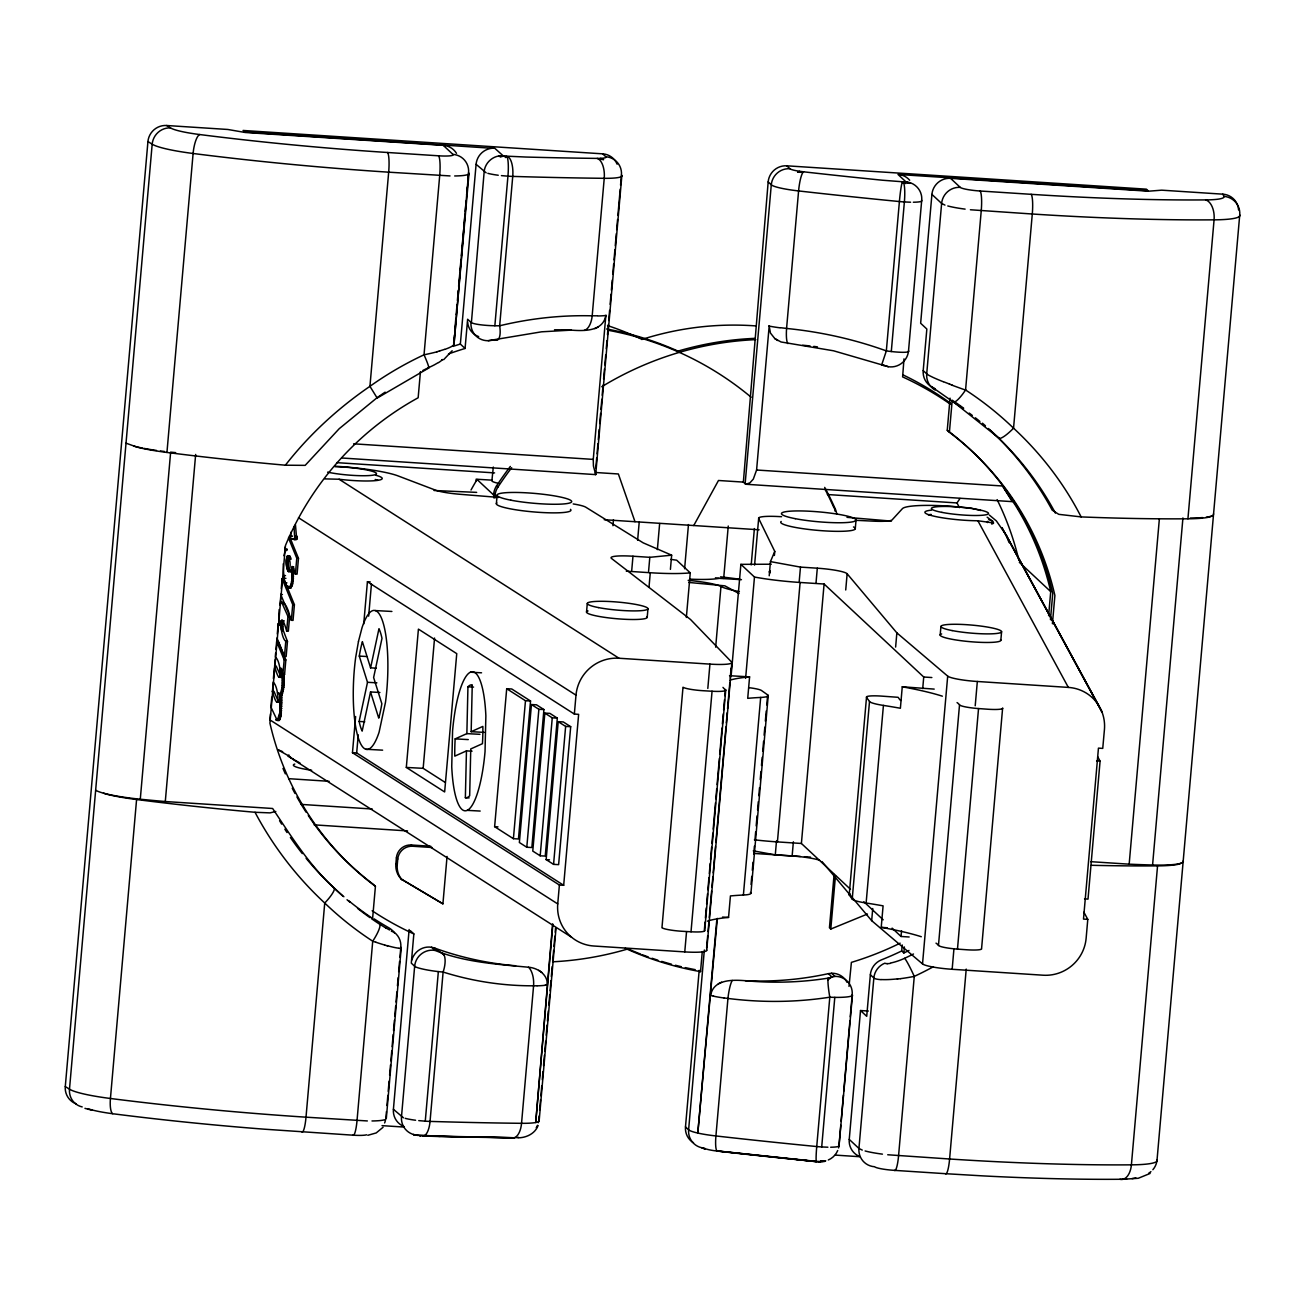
<?xml version="1.0" encoding="UTF-8"?>
<svg xmlns="http://www.w3.org/2000/svg" width="1305" height="1305" viewBox="0 0 1305 1305"><rect width="100%" height="100%" fill="white"/><g stroke="black" fill="none" stroke-linecap="round" stroke-linejoin="round"><path stroke-width="1.5" d="M287.752 555.62C290.607 559.894 290.885 566.892 288.748 571.655C286.17 568.67 283.886 556.55 289.433 555.718M290.444 571.753C285.338 568.589 290.607 557.61 287.345 555.946M271.766 697.18L270.902 707.033L277.264 720.474L279.743 712.873L279.988 695.777L282.125 687.213L282.304 673.608L284.588 674.359L282.239 674.065M276.089 719.675L279.27 720.36L281.13 715.107L281.668 695.859L283.821 687.311L284.099 673.543M283.25 563.874C283.528 567.577 283.218 592.894 290.248 586.124C294.587 582.014 288.046 552.945 295.403 574.037L297.083 574.135L298.47 558.312L289.384 536.143M287.932 588.163L290.787 588.082L292.467 584.722L293.658 566.696M511.691 467.696A321.911 314.603 -47 0 0 497.841 487.222A17.405 17.014 -47 0 0 495.019 495.329L495.003 498.037L493.682 494.073A17.405 17.014 -47 0 1 496.504 485.966A321.911 314.603 -47 0 1 510.353 466.44M469.115 797.91L465.363 797.698L466.456 750.881L472.067 751.191M466.456 750.881L454.776 756.15A56.555 13.751 -86.9 0 1 455.168 738.875L466.864 733.622L467.94 686.805A56.555 13.751 -86.9 0 1 472.247 684.864L471.17 731.681L484.269 732.382M554.511 329.79A321.911 314.603 -47 0 1 571.215 330.132C584.004 331.095 603.106 331.633 605.863 315.353L593.253 459.393L593.416 465.967L595.7 474.612L621.849 175.637M291.292 531.836L290.346 538.688L294.767 539.552L294.017 526.519M290.526 538.998L296.692 539.242L295.452 524.708M279.156 677.246L281.228 677.409L276.187 666.056L274.507 665.958C282.288 694.391 281.847 660.983 275.273 657.1L275.616 653.185M281.325 620.544L283.022 620.642L282.908 629.532L287.459 641.424L286.154 656.48L284.457 656.382L285.779 641.326C279.498 636.922 278.879 603.057 286.676 631.131L288.356 631.212L289.645 616.531C289.971 613.693 283.609 596.01 279.89 604.949M280.347 624.867L278.666 624.785L279.139 609.566M518.623 1137.356A17.405 2.3 5 0 1 511.527 1137.748A852.622 112.768 5 0 1 440.193 1136.41L414.435 1134.73A17.405 17.014 -47 0 1 401.483 1116.835L414.647 966.271L411.303 963.139L413.848 933.94L410.325 930.644M903.99 358.859L902.62 376.9A316.691 309.513 -47 0 1 950.627 404.371M454.042 344.243L468.577 172.7A17.405 17.014 -47 0 0 452.949 154.398L443.26 145.344L245.242 132.49L227.804 129.472L166.665 125.508A17.438 17.047 -47 0 0 147.938 141.56L65.283 1086.576A17.438 17.047 -47 0 0 76 1103.769M552.863 924.299L535.719 1122.528L552.602 924.005M103.503 793.179L106.39 794.125A60.895 8.058 5 0 0 136.585 799.525L110.436 1098.484A17.405 4.91 -82.7 0 0 114.057 1113.899A417.616 55.234 5 0 0 264.067 1129.168L352.839 1135.171A17.405 2.3 5 0 0 366.623 1134.779M385.154 392.153A321.911 314.603 -47 0 0 376.998 397.78L339.218 428.693L305.174 465.363L285.387 465.2A435.005 57.534 5 0 1 166.942 452.444L193.107 153.484A17.405 4.91 -82.7 0 1 199.747 134.546A417.616 55.234 5 0 0 387.487 152.489L438.513 155.801A17.405 2.3 5 0 0 452.949 154.398M342.644 895.899A321.911 314.603 -47 0 1 334.113 887.971C309.155 865.182 291.129 836.13 272.631 808.496L165.295 801.531A229.011 30.292 5 0 1 140.287 799.215L170.645 452.134A229.011 30.292 5 0 0 175.637 452.623M165.295 801.531L195.652 454.45M273.397 678.6L274.344 667.769M275.959 649.286L276.644 641.473L278.324 641.571L285.844 659.922L284.588 674.359M277.296 633.969L278.177 623.839L279.874 623.937M281.276 588.555L282.125 578.735L283.821 578.833L294.408 604.704L293.038 620.397L291.341 620.299L280.754 594.444L282.435 594.525M270.494 713.819L269.956 719.903L557.741 903.925A39.982 39.068 -47.1 0 0 571.476 937.153A40.227 39.313 -47.1 0 0 593.791 946.011L684.766 951.9A26.1 3.458 5 0 0 706.445 949.861M272.435 691.536L273.153 683.428M274.751 665.175L275.273 659.107M276.693 642.892L277.052 638.83M280.069 604.378L280.95 594.248M276.644 641.473L284.164 659.841L282.891 674.277L282.418 673.445M286.676 631.131L287.965 616.433L281.701 602.355M291.341 620.299L292.728 604.606L282.125 578.735M295.403 574.037L296.773 558.214L288.454 537.888M363.72 623.986L367.423 581.736L574.347 714.063L578.637 714.341L563.678 885.296L559.388 885.018L352.464 752.708L355.629 716.494M563.678 885.296L356.673 752.936L358.255 734.829M368.646 616.156L371.452 583.988M420.438 371.664L418.155 397.764A294.065 287.394 -47 0 0 285.469 545.49L269.923 723.133A294.065 287.394 -47 0 0 375.416 886.34L372.61 918.443A321.911 314.603 -47 0 1 348.5 900.597M447.06 856.439L442.917 903.843L401.19 879.064A20.015 19.559 -47 0 1 395.872 863.861L396.394 857.842A13.915 13.605 -47 0 1 411.303 844.988L430.797 846.26M402.544 880.32A20.015 19.559 -47 0 1 397.226 865.117L397.748 859.098A13.915 13.605 -47 0 1 412.641 846.244L432.151 847.516M406.312 767.438L418.416 629.124L456.75 653.642L444.646 791.956L406.312 767.438L423.163 768.335L444.842 782.201M386.427 1111.615L385.889 1119.135M386.965 1105.531L387.846 1095.384M388.205 1091.323L389.086 1081.176M389.624 1075.092L390.505 1064.945M390.864 1060.883L391.761 1050.737M392.104 1046.675L393.18 1034.506M393.523 1030.444L394.42 1020.298M394.779 1016.252L395.66 1006.106M396.019 1002.044L396.899 991.898M397.438 985.813L398.139 977.69M398.678 971.605L399.558 961.459M399.917 957.413L400.814 947.267A17.405 17.014 -47 0 0 392.446 931.134L392.25 931.411M454.368 335.01L453.667 343.133A33.832 5.66 -8.6 0 1 453.667 344.879L451.987 346.265A35.007 5.628 -9.6 0 1 444.826 349.365M454.727 330.948L455.788 318.779M456.146 314.717L457.027 304.587M457.386 300.525L458.283 290.379M458.626 286.317L459.703 274.148M460.045 270.086L460.942 259.94M461.301 255.878L463.601 229.501M463.96 225.455L464.841 215.309M465.2 211.247L466.081 201.101M466.619 195.016L467.337 186.892M467.859 180.808L468.577 172.7M454.026 343.655L469.001 173.451M386.313 1118.45L401.206 948.05M403.816 1126.411A17.405 17.014 -47 0 1 393.409 1109.299L409.134 929.535M423.163 768.335L434.565 638.047M448.496 353.965A316.691 309.513 -47 0 1 465.069 348.468L460.355 344.063L476.097 164.299A17.405 17.014 -47 0 1 492.018 148.264L494.725 148.232L503.404 156.013L525.882 157.04A852.622 112.768 5 0 0 597.217 158.394L600.594 158.345A17.405 2.3 5 0 0 605.814 156.763A17.405 17.014 -47 0 1 621.441 175.049L620.56 185.147M418.758 1120.62L425.267 1121.174L438.35 971.589M494.856 325.761L507.939 176.175A17.405 2.871 -86.3 0 0 507.156 157.089L506.911 156.486M496.373 503.746L497.123 495.15M494.628 826.685L506.699 688.714L511.756 688.991L530.531 700.997L518.46 838.968L513.403 838.691L494.628 826.685L497.988 826.864M513.403 838.691L525.475 700.736L506.699 688.714M531.445 704.553L519.374 842.508L526.796 847.255L531.853 847.516L543.924 709.561L536.502 704.814L531.445 704.553L538.867 709.3L543.924 709.561M526.796 847.255L538.867 709.3M544.837 713.101L532.766 851.072L540.188 855.803L545.245 856.08L557.317 718.125L549.894 713.378L544.837 713.101L552.26 717.848L557.317 718.125M540.188 855.803L552.26 717.848M584.249 330.361A17.405 8.678 -88.3 0 0 592.193 315.826L604.231 178.312A17.405 8.646 -89.4 0 0 598.522 159.031L597.217 158.394M546.143 859.62L558.214 721.665L563.271 721.942L570.693 726.689L558.622 864.644L553.565 864.367L546.143 859.62L549.519 859.816M553.565 864.367L565.636 726.412L558.214 721.665M538.312 1122.724A17.405 17.014 -47 0 0 538.769 1120.049L539.112 1116.02M539.65 1109.951L540.531 1099.854M540.89 1095.809L541.771 1085.711M542.293 1079.659L543.01 1071.568M543.533 1065.516L544.413 1055.419M544.772 1051.373L545.653 1041.276M546.191 1035.208L547.072 1025.11M547.431 1021.065L548.312 1010.967M548.834 1004.915L549.715 994.818M550.074 990.772L550.955 980.675M551.314 976.629L552.194 966.532M552.733 960.464L553.614 950.366M553.973 946.337L554.853 936.223M555.196 932.194L555.555 928.149M595.814 467.957L596.695 457.859M597.054 453.814L597.935 443.716M598.294 439.671L599.174 429.573M599.713 423.521L600.594 413.408M600.936 409.379L601.833 399.281M602.176 395.236L603.057 385.138M603.595 379.07L604.476 368.972M604.835 364.927L605.716 354.83M606.238 348.778L606.956 340.687M607.477 334.635L608.358 324.537M608.717 320.492L609.598 310.394M610.136 304.326L611.017 294.229M611.376 290.199L612.257 280.086M612.779 274.034L613.66 263.936M614.019 259.891L614.9 249.793M615.259 245.748L616.319 233.628M616.678 229.598L617.559 219.485M617.901 215.456L620.201 189.192M557.741 903.925L559.388 885.018M574.347 714.063L575.994 695.157A40.08 39.166 -47.1 0 1 618.962 658.242L709.936 664.115A26.1 3.458 5 0 0 731.632 662.075L690.492 619.467L611.507 558.458A26.1 3.458 5 0 1 632.974 556.224L649.808 557.317L671.651 555.18L670.411 569.372M539.161 1120.652L556.044 927.888M586.532 612.078L587.283 603.481M612.926 525.703L613.464 519.684M631.734 570.399L632.974 556.224M637.623 540.27L639.205 522.196M648.569 571.492L649.808 557.317M649.025 586.907L650.282 572.732A60.895 8.058 5 0 0 690.263 572.862L686.348 617.461M647.215 617.298L647.965 608.717M657.361 549.633L659.645 523.517M684.603 568.752L688.469 524.561M684.766 951.9L686.544 931.64M707.816 688.436L709.936 664.115M715.662 647.166L720.964 586.483A34.795 4.6 5 0 0 688.159 580.366M712.057 691.242L702.645 690.688A17.405 2.3 5 0 1 683.004 687.213L661.961 927.757A17.405 2.3 5 0 0 681.601 931.248L691.014 931.786L712.057 691.242A17.405 2.3 5 0 0 725.384 689.644L724.862 695.712M723.671 578.441L728.255 526.029M693.51 1142.805A17.405 17.014 -47 0 1 685.484 1126.884L699.186 970.382L700.524 971.638L702.286 951.573M908.737 182.357C914.887 183.695 919.927 188.785 921.33 194.902A17.405 17.014 -47 0 1 921.705 200.269L908.525 350.817A17.405 17.014 -47 0 1 888.281 366.705L833.569 350.8L781.043 341.975L774.811 338.566L770.423 333.003L769.183 325.956L756.59 470.012L753.328 479.082L749.902 482.866L745.808 484.253A34.795 4.6 5 0 1 745.139 483.747L743.361 482.1L768.172 181.884A17.405 17.014 -47 0 1 786.801 165.817L1146.41 189.176L1148.041 190.693L898.003 174.446L906.127 182.048L910.515 183.124L906.078 181.966M705.059 922.113L704.341 930.188A17.405 2.3 5 0 1 691.014 931.786M705.401 918.067L706.282 907.954M706.641 903.908L707.522 893.811M707.881 889.765L708.941 877.629M709.3 873.6L710.181 863.486M710.54 859.44L711.6 847.32M711.943 843.275L712.84 833.161M713.183 829.115L715.483 802.836M715.841 798.807L716.722 788.693M717.081 784.648L719.381 758.368M719.724 754.323L722.024 728.043M722.383 724.014L723.264 713.9M723.623 709.855L724.503 699.757M704.7 930.579L725.743 690.035M704.341 950.007L688.616 1129.787A17.405 17.014 -47 0 0 701.568 1147.699L705.385 1148.726L703.917 1148.857M745.139 483.747L771.288 184.788A17.405 17.014 -47 0 1 789.917 168.72A17.405 2.3 5 0 0 799.59 171.281L803.57 171.803A852.622 112.768 5 0 0 882.474 180.221L906.127 182.048M706.625 947.838L707.702 935.685M708.044 931.623L708.941 921.493M709.284 917.448L711.6 891.087M711.943 887.041L712.84 876.911M713.183 872.849L715.499 846.505M715.858 842.443L725.955 726.934M726.314 722.872L727.195 712.742M727.554 708.68L729.854 682.336M730.213 678.29L731.094 668.144M706.706 950.432L731.877 662.63M731.126 675.827L740.881 564.347L771.288 564.217M717.359 918.394L697.8 1133.05L716.902 918.687M751.207 564.886L754.388 528.558M754.584 565.065L758.662 518.444A26.1 3.458 5 0 1 777.584 516.503L781.581 516.698M745.612 678.388L754.469 577.038L740.881 564.347M707.424 921.167A139.211 18.417 5 0 1 728.549 917.415L730.425 895.931A139.211 18.417 5 0 1 743.393 895.034A26.1 3.458 5 0 0 750.359 892.473M729.528 675.713L749.592 676.871L747.716 698.338A139.211 18.417 5 0 1 760.668 697.441A26.1 3.458 5 0 0 767.65 694.88L766.769 704.961M787.943 343.606A17.405 3.295 -84.5 0 1 786.572 328.452L798.595 190.938A17.405 3.263 -83.5 0 1 803.015 172.325L803.57 171.803M769.216 575.782L770.456 561.607L774.762 551.395L758.662 518.444M743.393 895.034L760.668 697.441M774.403 555.457L774.762 551.395M751.06 884.415L751.762 876.34M752.3 870.288L753.001 862.23M753.703 854.171L754.421 846.097M754.943 840.045L755.644 831.986M756.182 825.935L757.063 815.853M757.585 809.801L758.287 801.743M758.825 795.691L759.526 787.633M760.228 779.558L760.946 771.5M761.468 765.448L762.169 757.389M762.707 751.337L763.588 741.256M764.11 735.204L764.828 727.146M765.35 721.094L766.231 711.013M750.93 893.207L768.221 695.614M819.654 860.305A26.1 3.458 5 0 0 792.135 855.998L775.284 854.889L776.524 840.714M799.231 581.296L800.471 567.104L770.456 561.607M754.404 839.816A60.895 8.058 5 0 0 777.421 841.904L800.112 582.47A60.895 8.058 5 0 1 754.469 577.038M792.135 855.998L793.375 841.807M816.065 582.389L817.305 568.197L800.471 567.104M850.469 889.276L801.4 843.47L824.091 584.02L800.112 582.47M845.722 589.99L847.141 573.776A26.1 3.458 5 0 0 817.305 568.197M855.281 528.639L856.031 520.043M834.107 874.464L829.442 927.79L830.796 929.046L867.466 914.022M830.796 929.046L835.461 875.72M850.256 1016.791L852.198 994.704A17.405 17.014 -47 0 0 834.939 976.385L828.169 978.13L827.941 979.859A17.405 1.794 80.7 0 0 829.801 997.183L816.734 1146.54A17.405 1.24 -84.5 0 0 816.31 1161.385L820.241 1161.776L817.305 1161.597M888.281 366.705L881.772 364.617L886.34 350.898L899.406 201.541A17.405 1.24 -84.5 0 1 902.114 182.733L903.598 182.847A17.405 2.871 -86.3 0 1 904.381 201.949L891.299 351.534M685.484 1126.884L688.616 1129.787A34.795 4.6 5 0 0 715.923 1135.954A870.011 115.068 5 0 0 816.734 1146.54A20.88 2.757 5 0 0 821.71 1146.948L834.792 997.363M921.297 936.729A139.211 18.417 5 0 0 881.218 927.333L883.094 905.849A139.211 18.417 5 0 0 866.129 903.011A26.1 3.458 5 0 1 852.214 899.096L849.212 894.936L866.504 697.343A17.405 2.3 5 0 1 881.054 696.071L898.117 697.31L899.879 699.757A16.786 2.219 5 0 0 901.037 700.475M852.214 899.096L869.505 701.503L866.504 697.343M838.577 1147.943A17.405 17.014 -47 0 0 839.017 1145.268L840.779 1125.187M841.121 1121.174L843.405 1095.074M843.764 1091.062L849.914 1020.804M839.017 1146.133L852.426 995.291M866.129 903.011L883.42 705.418A26.1 3.458 5 0 1 869.505 701.503M859.652 1156.507A17.405 17.014 -47 0 1 849.245 1139.396L860.517 1010.527L868.347 1011.032M1238.575 209.942A17.438 17.047 -47 0 0 1222.834 194.168L1161.695 190.171L1148.579 191.199L950.546 178.328A17.405 17.014 -47 0 0 931.917 194.396L920.645 323.249L926.844 329.039L923.206 370.604A17.405 17.014 -47 0 0 931.558 386.737L953.27 401.973A321.911 314.603 -47 0 1 962.911 408.514M1083.9 912.228L1087.783 919.373L1086.135 938.262A39.982 39.085 -46.8 0 1 1066.756 969.338A40.227 39.329 -46.8 0 1 1043.152 975.21L952.161 969.289A26.1 3.458 5 0 1 922.521 963.906L871.675 920.678L872.735 908.508M895.621 647.068L896.861 632.876L847.141 573.776M902.228 944.951L901.69 950.97A321.911 314.603 -47 0 1 881.413 959.876A17.405 17.014 -47 0 0 870.353 974.737L866.716 1016.318L860.517 1010.527M934.201 689.105L902.261 686.789L900.385 708.256A139.211 18.417 5 0 0 883.42 705.418M909.161 936.99L901.037 936.468L901.543 930.661M922.717 688.616L923.728 677.018L824.091 584.02M1050.443 619.728L1052.744 593.481A294.065 287.394 -47 0 0 947.251 430.275L950.056 398.156M908.998 950.448A321.911 314.603 -47 0 1 903.859 952.976L904.381 946.957M1052.417 623.757L1054.897 595.504A294.065 287.394 -47 0 0 949.404 432.281L952.21 400.178A321.911 314.603 -47 0 1 963.677 408.22M940.171 635.062L940.921 626.465M953.27 401.973A17.405 3.638 -56.9 0 0 965.569 389.983L981.246 210.692A17.405 2.871 -86.3 0 0 980.055 191.003A17.405 2.3 5 0 1 960.252 187.365L950.546 178.328M922.521 963.906L947.691 676.121L896.861 632.876M959.518 704.863A17.405 2.3 5 0 0 978.538 708.566L988.081 709.251A17.405 2.3 5 0 0 1002.632 707.979L981.588 948.523A17.405 2.3 5 0 1 967.038 949.795L957.479 949.11A17.405 2.3 5 0 1 938.474 945.407L959.518 704.863A139.211 18.417 5 0 0 957.054 702.579M952.161 969.289L953.922 949.012M975.21 705.809L977.331 681.487A26.1 3.458 5 0 1 947.691 676.121M957.479 949.11L978.538 708.566M966.222 969.093L949.6 1159.003A17.405 2.871 -86.3 0 1 945.407 1173.684L894.382 1170.357A17.405 2.3 5 0 1 874.562 1166.735A17.405 17.014 -47 0 1 858.935 1148.449L849.245 1139.396M1000.837 640.282L1001.588 631.702M1048.616 615.666L1050.721 591.605A294.065 287.394 -47 0 0 1015.404 505.312L1002.322 485.982L756.59 470.012M1097.684 756.737L1100.082 761.158L1088.011 899.112L1084.553 898.851M1090.686 861.675L1129.168 864.171L1159.346 519.129M1129.168 864.171A229.011 30.292 5 0 0 1152.576 865.003L1182.934 517.922M1180.96 863.192L1179.834 863.894A60.895 8.058 5 0 1 1157.551 865.884L1131.402 1164.843A17.405 10.081 89.6 0 1 1119.935 1179.28A417.616 55.234 5 0 1 982.6 1175.87L945.407 1173.684M988.423 428.497A321.911 314.603 -47 0 1 1052.189 510.125L1058.746 514.333L1081.127 516.911A435.005 57.534 5 0 0 1187.925 518.803L1214.074 219.844A17.405 10.081 89.6 0 0 1205.608 199.91A417.616 55.234 5 0 1 1031.097 194.315L980.055 191.003M1152.87 1169.72A17.405 17.193 -26.3 0 0 1157.046 1159.884L1239.734 214.868A17.405 17.193 -26.3 0 0 1223.943 196.37L1222.834 194.151M498.934 483.437A22.136 2.936 5 0 1 491.871 481.007L493.306 467.06M465.069 348.468L467.63 319.252L470.991 322.384A17.405 17.014 -47 0 0 488.249 340.703L541.575 331.813L571.215 330.132M849.017 986.401L851.398 962.372A316.691 309.513 -47 0 0 900.156 943.156M492.311 480.175L476.113 479.196L476.309 480.99M283.919 555.702L285.55 549.062L284.898 547.203M278.715 702.318L273.968 691.356L272.288 691.259C280.151 718.615 279.319 686.136 273.071 682.221M379.902 692.466L370.538 691.96L362.17 731.126A56.555 13.751 -86.9 0 1 359.136 721.453L367.504 682.303L359.283 656.105A56.555 13.751 -86.9 0 1 362.382 641.652L370.587 667.85L376.215 668.16M370.587 667.85L378.972 628.7A56.555 13.751 -86.9 0 1 381.99 638.357L373.622 677.523L381.843 703.721A56.555 13.751 -86.9 0 1 378.76 718.158L370.538 691.96M505.671 156.388L505.312 157.546L506.209 156.437L508.575 157.155A17.405 6.835 -88.3 0 1 512.735 176.403L499.668 325.777A17.405 6.019 76 0 1 497.841 339.659L494.04 340.328M376.998 397.78L369.935 386.329L388.678 172.178A17.405 2.871 -86.3 0 0 387.487 152.489M283.397 602.437L280.363 603.514M538.084 1125.579C535.05 1133.686 526.274 1137.813 518.036 1137.83M693.754 525.524L718.484 480.485L743.361 482.1M921.689 201.133L921.705 200.269M827.403 494.53L956.989 502.947L960.007 498.461M598.522 159.031L603.611 159.634L600.594 158.345M452.15 350.751L443.618 359.723M285.387 465.2C309.187 434.679 338.011 408.171 369.935 386.329A339.3 331.617 -47 0 1 424.027 354.797A37.078 5.22 -10.6 0 0 437.11 351.795M383.066 1127.275L376.199 1132.936L367.831 1135.301M827.941 979.859L831.807 976.858L828.414 973.644A321.911 314.603 -47 0 1 745.253 980.691C732.464 979.729 713.362 979.19 710.605 995.487L713.607 996.139M721.583 982.208L718.321 983.774M991.588 523.99A34.795 4.6 5 0 0 992.926 523.517L992.746 521.299L987.167 517.22M1150.08 1173.456L1138.237 1178.285L1123.083 1179.28M1213.568 513.844L1213.144 515.459L1210.192 516.813A60.895 8.058 5 0 1 1187.925 518.803M438.268 362.611L434.402 364.829A19.706 2.724 -24.4 0 1 429.834 367.08L428.301 367.863A321.911 314.603 -47 0 0 422.934 370.424M377.292 397.992L428.644 368.059M594.819 328.648L598.114 327.082M799.59 171.281L797.616 172.244L803.015 172.325M500.092 155.801L498.885 156.372L502.914 155.833C495.541 155.083 488.282 159.83 485.46 166.567A17.405 17.014 -47 0 0 484.155 171.82L471.399 322.678A20.88 2.887 2.4 0 0 499.668 325.777C529.912 318.485 561.068 314.994 592.193 315.826M913.5 953.988A321.911 314.603 -47 0 1 904.593 958.31L902.978 959.044A19.591 4.78 -23.7 0 1 896.6 961.426A18.156 3.931 -22.9 0 1 890.989 962.927M471.17 731.681L482.85 726.412A56.555 13.751 -86.9 0 1 482.442 743.687L470.762 748.94L469.67 795.756A56.555 13.751 -86.9 0 1 465.363 797.698M690.1 579.159A47.845 6.329 5 0 0 719.153 578.343L741.452 579.665M504.17 156.176L499.978 156.698L503.404 156.013M436.832 351.779L439.687 350.98M719.153 578.343L715.45 577.772M411.874 959.991A17.405 17.014 -47 0 1 431.547 947.251L434.908 950.383C464.727 962.258 496.928 964.232 528.525 967.233A17.405 8.613 89.5 0 1 533.582 985.813L521.543 1123.311A17.405 8.646 -89.4 0 1 514.235 1137.764L419.737 1135.742M717.359 1151.255L717.88 1151.157A852.622 112.768 5 0 0 796.8 1159.59L816.473 1161.678L716.885 1150.928A17.405 3.263 -83.5 0 1 715.923 1135.954L727.945 998.439A17.405 3.214 -82.6 0 1 732.219 980.463M819.899 1161.613L824.923 1161.32L819.034 1161.662M545.229 985.193L547.284 984.867C547.986 974.688 537.758 967.902 528.525 967.233M440.193 1136.41L422.934 1136.1L514.235 1137.764M497.841 339.659L488.249 340.703M828.169 978.13C800.781 982.486 772.87 983.285 745.253 980.691M829.801 997.183C794.843 1002.632 759.135 1002.729 724.096 997.934M828.414 973.644L831.579 973.253A17.405 17.014 -47 0 1 847.059 982.355M897.351 979.06L900.662 978.668M823.096 1161.303L820.388 1161.336L823.096 1161.303A17.405 17.014 -47 0 0 825.755 1160.83M993.676 522.979L977.885 520.76A34.795 4.6 5 0 1 934.168 516.225A34.795 4.6 5 0 1 931.525 510.141M324.912 478.886L339.088 479.245A34.795 4.6 5 0 0 376.231 480.55A34.795 4.6 5 0 0 375.579 475.183M536.942 985.764C505.182 986.286 473.405 981.588 443.113 972.046A20.962 2.643 7.6 0 1 414.582 966.238M450.029 175.93L388.678 172.178A435.005 57.534 5 0 1 193.107 153.484A60.895 8.058 5 0 1 152.179 144.186L147.971 141.576M910.58 202.21L904.381 201.949A20.88 2.757 5 0 1 899.406 201.541A870.011 115.068 5 0 1 798.595 190.938A34.795 4.6 5 0 1 771.288 184.788L768.172 181.884M367.358 1120.946L306.006 1117.178A435.005 57.534 5 0 1 110.436 1098.484A60.895 8.058 5 0 1 69.491 1089.186L65.283 1086.576M827.892 1147.209L821.71 1146.948M434.01 490.501L476.668 492.376M855.395 520.287L873.339 521.152A26.1 3.458 5 0 0 892.163 519.83L902.375 508.689A56.719 7.504 5 0 1 949.73 506.161L971.002 508.085L980.773 510.532M290.46 535.735L292.141 535.833M295.273 536.078L296.969 536.176M290.297 536.42L291.994 536.518M295.322 536.502L297.002 536.6M295.322 536.975L297.018 537.073M295.305 537.464L297.002 537.562M295.273 537.954L296.953 538.035M295.207 538.41L296.887 538.492M295.109 538.818L296.806 538.9M290.346 538.688L292.206 539.079M294.897 539.405L296.692 539.242M292.663 539.291L294.343 539.389M294.653 539.585L296.463 539.634M285.55 549.062L287.247 549.144M285.452 549.633L287.149 549.731M285.077 550.465L286.757 550.563M287.557 555.718L289.628 555.767M287.149 556.338L288.829 556.419M286.969 556.844L290.183 556.387M286.79 557.463L288.487 557.545M288.976 557.447L290.656 557.529M296.773 558.214L298.47 558.312M286.66 558.165L288.34 558.263M289.172 558.197L290.852 558.279M286.545 558.948L288.226 559.046M289.4 559.111L291.08 559.209M286.464 559.763L288.144 559.861M286.415 560.595L288.111 560.693M286.382 561.835L288.079 561.933M286.382 563.059L288.062 563.14M286.415 564.233L288.111 564.331M286.496 565.359L288.177 565.44M286.611 566.403L288.291 566.5M286.823 567.969L288.503 568.067M292.026 568.637L293.723 568.735M287.116 569.306L288.796 569.404M289.498 570.203L291.178 570.285M287.459 570.383L291.048 570.725M292.059 570.611L293.739 570.709M289.221 571.003L290.901 571.101M287.867 571.166L290.754 571.394M288.323 571.623L290.591 571.606M292.043 572.618L293.739 572.699M291.994 574.624L293.69 574.722M283.821 575.521L285.501 575.619M291.912 576.663L293.592 576.761M367.423 581.736L370.229 581.9M291.798 578.392L293.478 578.49M284.229 578.262L285.909 578.343M291.619 580.089L293.299 580.187M291.39 581.72L293.07 581.802M285.24 582.764L286.921 582.862M291.113 583.237L292.793 583.335M290.787 584.624L292.467 584.722M290.248 586.124L291.945 586.222M286.447 586.059L288.128 586.157M289.694 587.266L291.374 587.348M289.09 588L290.787 588.082M281.276 602.421L283.74 602.567M280.836 602.731L284.196 603.057M280.673 602.926L282.353 603.024M280.51 603.187L282.206 603.285M282.875 603.644L284.572 603.726M292.728 604.606L294.408 604.704M375.204 610.561L391.892 611.458M287.965 616.433L289.645 616.531M282.565 620.788L284.262 620.886M281.211 620.984L282.891 621.066M281.097 621.49L282.794 621.588M281.015 622.077L282.712 622.159M280.967 622.681L282.663 622.762M278.846 624.035L280.526 624.133M278.797 624.573L280.493 624.671M280.885 624.524L282.565 624.622M280.901 626.335L282.581 626.416M281.015 627.999L282.696 628.08M281.228 629.434L282.908 629.532M281.521 630.592L283.201 630.69M285.779 641.326L287.459 641.424M359.283 656.105L366.787 656.497M284.164 659.841L285.844 659.922M480.175 811.058L467.206 810.356A69.605 16.916 -86.9 0 1 451.742 766.655L452.574 730.898A69.605 16.916 -86.9 0 1 470.42 672.206L481.545 672.809M279.874 668.307L281.554 668.405M280.053 669.041L281.733 669.139M280.2 669.905L281.88 670.003M280.298 670.9L281.978 670.982M280.363 671.977L282.043 672.059M280.363 673.103L282.043 673.184M282.304 673.608L283.984 673.706M280.347 673.837L282.027 673.935M280.281 674.571L281.978 674.669M282.304 675.142L283.984 675.223M280.2 675.289L281.896 675.386M280.086 675.974L281.782 676.055M282.337 676.104L284.033 676.186M279.955 676.577L281.652 676.675M467.94 686.805L473.568 687.099M279.042 677.067L281.505 677.001M282.386 677.067L284.066 677.165M367.504 682.303L376.868 682.809M282.402 678.062L284.082 678.16M282.418 679.057L284.115 679.155M282.435 680.655L284.115 680.753M282.418 682.287L284.099 682.385M282.353 683.934L284.033 684.032M282.255 685.582L283.935 685.68M282.125 687.213L283.821 687.311M525.475 700.736L530.531 700.997M281.896 689.35L283.577 689.432M281.554 691.291L283.234 691.389M281.13 692.988L282.81 693.069M277.459 692.906L279.139 693.004M277.704 693.656L279.384 693.738M280.64 694.309L282.32 694.407M280.102 695.222L281.782 695.32M279.988 695.777L281.668 695.859M280.086 697.474L281.766 697.571M280.151 699.04L281.831 699.121M280.2 700.622L281.88 700.703M277.753 700.964L279.433 701.062M277.622 701.47L279.319 701.568M277.476 701.796L279.172 701.894M276.644 701.878L279.009 702.123M280.232 702.221L281.913 702.318M276.774 702.106L278.862 702.269M280.249 703.852L281.929 703.933M280.232 706.087L281.929 706.184M280.151 708.37L281.831 708.468M279.988 710.654L281.668 710.736M565.636 726.412L570.693 726.689M279.743 712.873L281.44 712.97M279.449 715.01L281.13 715.107M279.237 716.102L280.918 716.184M279.009 717.081L280.689 717.179M359.136 721.453L364.748 721.763M278.748 717.978L280.445 718.06M278.471 718.745L280.167 718.843M275.959 719.381L277.655 719.479M278.193 719.398L279.874 719.479M276.236 719.92L279.564 719.985M276.366 720.132L279.27 720.36M276.513 720.295L278.96 720.556M466.864 733.622L479.963 734.324M455.168 738.875L468.283 739.592M365.938 749.266L382.626 750.163M352.464 752.708L356.673 752.936M722.53 917.072L728.549 917.415M817.925 1161.629L820.241 1161.776M335.45 466.244L337.832 466.391A56.719 7.504 5 0 1 398.09 475.917L435.478 490.142A26.1 3.458 5 0 0 460.176 494.301L498.722 497.417M617.135 164.218A17.405 17.014 -47 0 0 602.698 153.843L243.073 130.467L244.704 131.984L492.018 148.264M353.606 443.814L593.253 459.393M595.423 472.492L618.374 473.976L634.997 521.706M341.698 457.99L595.7 474.612M745.808 484.253L1012.256 501.642L1004.54 489.032M336.641 462.639L494.579 472.899M604.231 519.716L759.102 529.781M626.302 571.166L650.282 572.732M923.728 677.018L931.852 677.54M977.331 681.487L1068.338 687.409A40.08 39.183 -46.8 0 1 1104.438 729.511L1102.741 748.401L1098.451 748.124L1083.493 919.079L1087.783 919.373M288.666 778.677L329.105 781.303M301.178 804.402L372.284 809.018M777.421 841.904L801.4 843.47M314.146 824.858L407.568 830.926M753.67 853.421L800.389 856.455M804.451 856.716L810.536 857.124M382.039 1125.644L404.354 1127.08M136.585 799.525A435.005 57.534 5 0 0 255.03 812.281L270.037 812.885L275.795 811.465M835.298 1155.104L859.62 1156.703M881.218 927.333L887.204 927.773M1096.624 760.88L1100.082 761.158M846.994 517.335L891.446 521.119M420.65 1135.823L419.411 1135.693M688.714 582.438L724.879 585.847L739.022 593.547M970.398 209.762L1032.288 214.004A435.005 57.534 5 0 0 1214.074 219.844A60.895 8.058 5 0 0 1239.734 214.868M501.43 175.62L507.939 176.175A20.88 2.757 5 0 0 512.735 176.403A870.011 115.068 5 0 0 604.231 178.312A34.795 4.6 5 0 0 621.441 175.049M887.726 1154.762L949.6 1159.003A435.005 57.534 5 0 0 1131.402 1164.843A60.895 8.058 5 0 0 1157.046 1159.884M796.8 1159.59L816.685 1161.548M716.885 1150.928L816.31 1161.385M786.572 328.452C820.584 331.813 854.188 339.284 886.34 350.898M418.318 1135.513L413.31 1134.567L417.257 1135.219L414.435 1134.73M670.819 559.372L676.659 560.188L690.263 572.862M701.568 1147.699L705.385 1148.726M511.527 1137.748L512.881 1137.976M753.279 850.86L775.284 854.889M431.547 947.251L434.614 948.05A321.911 314.603 -47 0 0 515.606 965.765M84.956 1108.353L92.166 1110.294M166.942 452.444A60.895 8.058 5 0 1 136.748 447.044L126.014 443.162M384.91 945.146L387.65 945.929M905.947 182.178L910.025 183.353L905.458 182.26M290.493 756.949L277.671 749.625L282.663 751.68M375.922 942.308L372.724 941.199A339.3 331.617 -47 0 1 324.733 903.027C296.61 876.976 272.957 846.146 255.03 812.281M949.42 384.11L952.568 385.301M944.951 205.097L941.623 203.433L931.917 194.396M486.161 172.831L476.097 164.299M862.279 1150.097L858.935 1148.449L873.844 978A17.405 17.014 -47 0 1 884.921 963.155A16.622 3.181 -21 0 0 887.367 963.579M403.49 1117.83L393.409 1109.299M671.651 555.18L643.186 542.847L585.798 507.205A26.1 3.458 5 0 0 573.205 503.942M300.052 763.066L288.095 756.296A34.795 4.6 5 0 1 288.976 755.008M541.706 972.29L538.737 970.316M881.772 364.617L883.681 365.645M774.811 338.566L777.78 340.54M401.19 879.064L442.917 903.843M166.665 125.508L170.498 127.906A43.505 5.758 5 0 0 199.747 134.546M339.088 479.245L618.962 658.209M298.502 517.726L575.994 695.157M292.695 759.184L571.476 937.153M371.582 918.753A321.911 314.603 -47 0 0 379.625 924.185L381.076 925.115M767.65 694.88L761.5 690.508A17.405 2.3 5 0 0 749.021 687.686M423.995 1135.888A17.405 6.835 -88.3 0 0 430.046 1121.403L443.113 972.046A17.405 7.194 -72 0 0 444.01 954.917L434.614 948.05M953.808 402.185L999.369 438.431M904.218 182.292L905.833 183.581L903.027 182.243M989.321 515.035L996.367 520.923L1006.139 534.968L1101.86 711.796L1001.914 527.644L1099.038 706.054M992.077 522.816L992.926 523.517M786.801 165.817L789.917 168.72M923.206 370.604L926.713 373.866A33.832 3.034 18.5 0 0 929.878 375.856L933.352 377.553A35.007 2.724 19.3 0 0 943.368 381.778M947.251 430.275L949.404 432.281M602.698 153.843L605.814 156.763M1019.336 562.325L1050.721 591.605M836.701 514.105A17.405 17.014 -47 0 0 835.363 509.162L834.009 507.906A321.911 314.603 -47 0 0 825.249 489.701M496.504 485.966L497.841 487.222M495.019 495.329L493.682 494.073L493.763 497.858M494.416 495.704L477.059 479.522A304.505 297.605 -47 0 0 471.007 490.011M863.861 901.755L883.191 919.813M892.114 928.132L901.037 936.468M901.69 950.97L903.859 952.976M870.353 974.737L873.844 978A34.028 5.709 -8.6 0 0 880.859 979.631M831.579 973.253L834.939 976.385M411.303 844.988L412.641 846.244M396.394 857.842L397.748 859.098M395.872 863.861L397.226 865.117M375.416 886.34L373.263 884.317A294.065 287.394 -47 0 1 308.306 815.56M990.25 430.275A321.911 314.603 -47 0 1 998.798 438.186C1021.375 460.045 1040.574 485.346 1055.37 513.077M442.411 953.058L444.01 954.917M821.971 861.561L871.675 920.678M908.525 350.817L908.737 351.11A21.027 2.61 7.7 0 1 886.209 350.882M977.885 520.76L1068.338 687.409M1081.127 516.911C1064.113 483.617 1040.982 453.536 1013.545 428.171A339.3 331.617 -47 0 0 965.569 389.983M278.177 623.839L278.666 624.785M276.937 638.014L284.457 656.382M1006.139 534.968L1009.059 542.554M920.922 201.492A20.88 2.757 5 0 1 913.353 202.226M852.214 994.704A20.88 2.92 2.3 0 1 829.833 997.199M837.712 1150.521A17.405 17.014 -47 0 1 828.332 1159.966M838.25 1146.491A20.88 2.757 5 0 1 830.681 1147.226M802.722 345.221A321.911 314.603 -47 0 1 810.079 345.972M813.765 346.396A321.911 314.603 -47 0 1 817.436 346.885M779.884 327.8A34.843 4.404 4.3 0 1 768.678 325.989M900.678 174.821A17.405 17.014 -47 0 1 909.683 180.253M903.093 374.927A316.691 309.513 -47 0 1 950.562 403.294M717.88 1151.157A17.405 2.3 5 0 1 706.315 1149.053M695.206 969.648A321.911 314.603 -47 0 1 685.288 967.609M681.324 966.695A321.911 314.603 -47 0 1 675.403 965.243M671.471 964.199A321.911 314.603 -47 0 1 661.717 961.377M657.834 960.17A321.911 314.603 -47 0 1 652.06 958.262M648.242 956.924A321.911 314.603 -47 0 1 642.566 954.836M640.69 954.102A321.911 314.603 -47 0 1 627.64 948.719M676.594 351.534A321.911 314.603 -47 0 1 754.469 338.37M997.118 499.652A294.065 287.394 -47 0 1 1018.911 560.465M786.654 328.403A34.664 3.964 4.7 0 1 780.39 327.685M956.989 502.947A259.271 253.382 -47 0 1 959.436 507.645M723.949 997.982A34.974 5.09 5.4 0 1 713.378 996.172M700.524 971.638A321.911 314.603 -47 0 1 625.291 948.327M601.736 386.737A321.911 314.603 -47 0 1 755.823 339.626M641.734 339.512A302.76 295.909 -47 0 1 755.889 325.924M739.397 591.605A52.2 6.9 5 0 1 720.964 586.483M720.539 576.843A86.995 11.5 5 0 1 739.837 579.273M306.137 812.232A294.065 287.394 -47 0 1 296.92 796.947M295.012 793.473A294.065 287.394 -47 0 1 292.238 788.22M285.355 773.881A294.065 287.394 -47 0 1 282.989 768.417M442.052 359.968A17.569 3.197 -22.3 0 1 438.643 362.545M369.984 917.643A321.911 314.603 -47 0 1 357.537 908.362M349.985 902.244A321.911 314.603 -47 0 1 347.032 899.732M428.301 367.863A17.405 1.403 65 0 0 424.027 354.797L439.703 175.49A17.405 2.871 -86.3 0 0 438.513 155.801M343.9 896.747A321.911 314.603 -47 0 1 306.088 858.282M302.32 853.617A321.911 314.603 -47 0 1 290.395 837.516M287.035 832.557A321.911 314.603 -47 0 1 284.849 829.197M281.652 824.124A321.911 314.603 -47 0 1 279.564 820.698M386.052 928.083A19.591 1.664 34 0 1 380.897 924.919M379.625 924.185A17.405 3.638 -56.9 0 1 372.724 941.199L357.032 1120.506A17.405 2.871 -86.3 0 1 352.839 1135.171M374.078 918.834A321.911 314.603 -47 0 0 388.939 927.871A17.405 17.014 -47 0 1 394.502 933.026M389.608 929.992A18.156 1.126 32.7 0 1 385.579 927.741M392.544 931.591A17.063 0.914 31.9 0 1 391.337 931.183M334.113 887.971A17.405 3.687 -46.1 0 1 324.733 903.027L306.006 1117.178A17.405 2.871 -86.3 0 1 301.798 1131.843M400.929 947.3A34.028 3.067 18.5 0 1 399.118 948.311M384.616 1119.739A34.795 4.6 5 0 1 371.99 1120.962M398.792 948.197A34.713 3.181 19 0 1 393.882 947.348A35.545 3.491 19.7 0 1 386.933 945.57M384.763 945.065A36.719 4.192 20.6 0 1 375.84 942.226M467.288 174.74A34.795 4.6 5 0 1 454.678 175.963M444.532 349.381A35.822 5.399 -10.3 0 1 439.41 350.963M442.411 359.495A16.671 3.181 -20.8 0 1 441.922 360.017M385.448 1120.375A17.405 17.014 -47 0 1 384.6 1122.953M112.377 1113.687A43.505 5.758 5 0 1 87.827 1108.646M443.26 145.344A17.405 17.014 -47 0 1 456.489 153.338M170.498 127.906A17.405 16.688 -58.1 0 0 152.179 144.186L69.491 1089.186A17.405 16.688 -58.1 0 0 82.199 1106.917M140.287 799.215A51.841 6.851 5 0 1 95.657 790.226M164.463 451.465A51.841 6.851 5 0 1 160.417 450.975M156.486 450.437A51.841 6.851 5 0 1 143.893 448.382M142.278 448.055A51.841 6.851 5 0 1 133.86 446.098M498.249 175.245A20.88 2.757 5 0 1 487.858 173.337M414.647 966.271A17.405 17.014 -47 0 1 434.908 950.383M425.267 1121.174A20.88 2.757 5 0 0 430.046 1121.403A870.011 115.068 5 0 0 521.543 1123.311A34.795 4.6 5 0 0 538.769 1120.049M415.577 1120.245A20.88 2.757 5 0 1 405.186 1118.336M478.658 336.608A17.405 17.014 -47 0 1 467.647 322.433M606.27 315.402A34.843 4.29 5.5 0 1 598.114 315.957M413.848 933.94A316.691 309.513 -47 0 1 372.153 910.76M452.966 346.396A316.691 309.513 -47 0 1 460.355 344.063M834.629 509.505A17.405 17.014 -47 0 1 835.07 511.152M606.613 328.991A321.911 314.603 -47 0 1 679.872 351.959M595.292 474.009A34.795 4.6 5 0 1 595.651 474.482M597.396 315.794A34.664 3.948 4.9 0 1 591.997 315.761M537.464 1125.302A17.405 17.014 -47 0 1 536.225 1127.732M545.441 985.242A34.974 5.155 4.9 0 1 537.171 985.83M824.695 487.385A321.911 314.603 -47 0 1 835.363 509.162M626.661 949.306A321.911 314.603 -47 0 1 552.651 961.801M607.967 330.247A321.911 314.603 -47 0 1 751.125 397.209M607.559 325.598A302.76 295.909 -47 0 1 641.424 339.121M928.295 514.806A34.795 4.6 5 0 1 931.15 514.431M988.798 519.7A34.795 4.6 5 0 1 992.746 521.299M853.47 526.943A37.405 4.943 5 0 1 820.894 530.629A37.405 4.943 5 0 1 781.206 521.478M1000.478 639.629A30.455 4.029 5 0 1 968.082 641.489A30.455 4.029 5 0 1 941.655 633.936M987.428 521.396A28.71 3.801 5 0 1 987.412 522.587M293.021 758.825A34.795 4.6 5 0 1 290.933 758.107M334.928 466.684A28.71 3.801 5 0 1 371.892 471.187A28.71 3.801 5 0 1 365.857 475.705A28.71 3.801 5 0 1 327.637 472.149M375.204 479.49A34.795 4.6 5 0 1 378.042 480.338M570.464 509.342A37.405 4.943 5 0 1 533.598 511.919A37.405 4.943 5 0 1 496.846 502.996M646.84 616.645A30.455 4.029 5 0 1 614.459 618.521A30.455 4.029 5 0 1 588.033 610.952M311.683 770.244A28.71 3.801 5 0 1 294.767 764.061M470.42 672.206A69.605 16.916 -86.9 0 1 485.868 715.907L485.036 751.664A69.605 16.916 -86.9 0 1 467.206 810.356M849.212 894.936A17.405 2.3 5 0 1 850.305 893.958M770.276 572.797A21.532 2.855 5 0 1 770.293 571.019M902.261 686.789A139.211 18.417 5 0 1 942.357 696.185M936.011 943.14A139.211 18.417 5 0 1 938.474 945.407M935.065 389.999A17.405 17.014 -47 0 1 926.713 373.866L941.623 203.433A17.405 17.014 -47 0 1 960.252 187.365M931.558 386.737A321.911 314.603 -47 0 1 935.326 388.906M982.437 423.179A321.911 314.603 -47 0 1 985.454 425.822M969.207 413.081A321.911 314.603 -47 0 1 972.307 415.43M975.373 417.796A321.911 314.603 -47 0 1 979.908 421.45M998.798 438.186A17.405 3.687 -46.1 0 0 1013.545 428.171L1032.288 214.004A17.405 2.871 -86.3 0 0 1031.097 194.315M904.593 958.31A17.405 1.403 65 0 1 914.267 976.401L898.574 1155.692A17.405 2.871 -86.3 0 1 894.382 1170.357M890.45 963.318A17.063 3.475 -22.2 0 1 887.123 963.71M882.441 1154.142A34.795 4.6 5 0 1 865.117 1150.961M881.12 979.549A34.713 5.97 -9.1 0 0 888.575 979.566A35.545 6.476 -9.7 0 0 897.595 978.864M900.711 978.62A36.719 7.422 -10.2 0 0 910.841 977.037L914.267 976.401A339.3 331.617 -47 0 0 933.418 966.711M965.113 209.126A34.795 4.6 5 0 1 947.789 205.962M949.763 384.143A35.822 2.316 19.7 0 1 943.907 381.892M965.847 390.179A37.078 1.958 19.9 0 1 952.242 385.269M1135.839 1177.86A43.505 5.758 5 0 1 1132.022 1178.594M1126.639 1179.084A43.505 5.758 5 0 1 1119.935 1179.28M1223.943 196.37A43.505 5.758 5 0 1 1205.608 199.91M1150.928 1171.629A17.405 17.193 -26.3 0 1 1148.71 1173.228M1183.211 860.909A51.841 6.851 5 0 1 1152.576 865.003M1157.551 865.884A435.005 57.534 5 0 1 1091.306 865.28M1211.334 516.127A51.841 6.851 5 0 1 1206.179 517.204M1202.59 517.579A51.841 6.851 5 0 1 1190.291 518.02M725.384 689.644A139.211 18.417 5 0 1 722.986 687.376M729.919 680.15A139.211 18.417 5 0 1 749.592 676.871M358.483 641.375L355.661 657.524A69.605 16.916 -86.9 0 0 358.223 737.684A69.605 16.916 -86.9 0 0 379.086 732.203L385.481 702.302A69.605 16.916 -86.9 0 0 382.92 622.142A69.605 16.916 -86.9 0 0 362.056 627.623L358.483 641.375M941.9 512.376A28.71 3.801 5 0 0 988.162 513.991A28.71 3.801 5 0 0 949.697 506.536A28.71 3.801 5 0 0 941.9 512.376M795.283 518.672A37.405 4.943 5 0 0 855.574 520.793A37.405 4.943 5 0 0 805.446 511.054A37.405 4.943 5 0 0 795.283 518.672M952.144 630.576A30.455 4.029 5 0 0 1001.212 632.289A30.455 4.029 5 0 0 960.415 624.377A30.455 4.029 5 0 0 952.144 630.576M510.908 500.19A37.405 4.943 5 0 0 571.199 502.311A37.405 4.943 5 0 0 521.087 492.572A37.405 4.943 5 0 0 510.908 500.19M598.506 607.592A30.455 4.029 5 0 0 647.574 609.304A30.455 4.029 5 0 0 606.776 601.393A30.455 4.029 5 0 0 598.506 607.592"/></g></svg>
